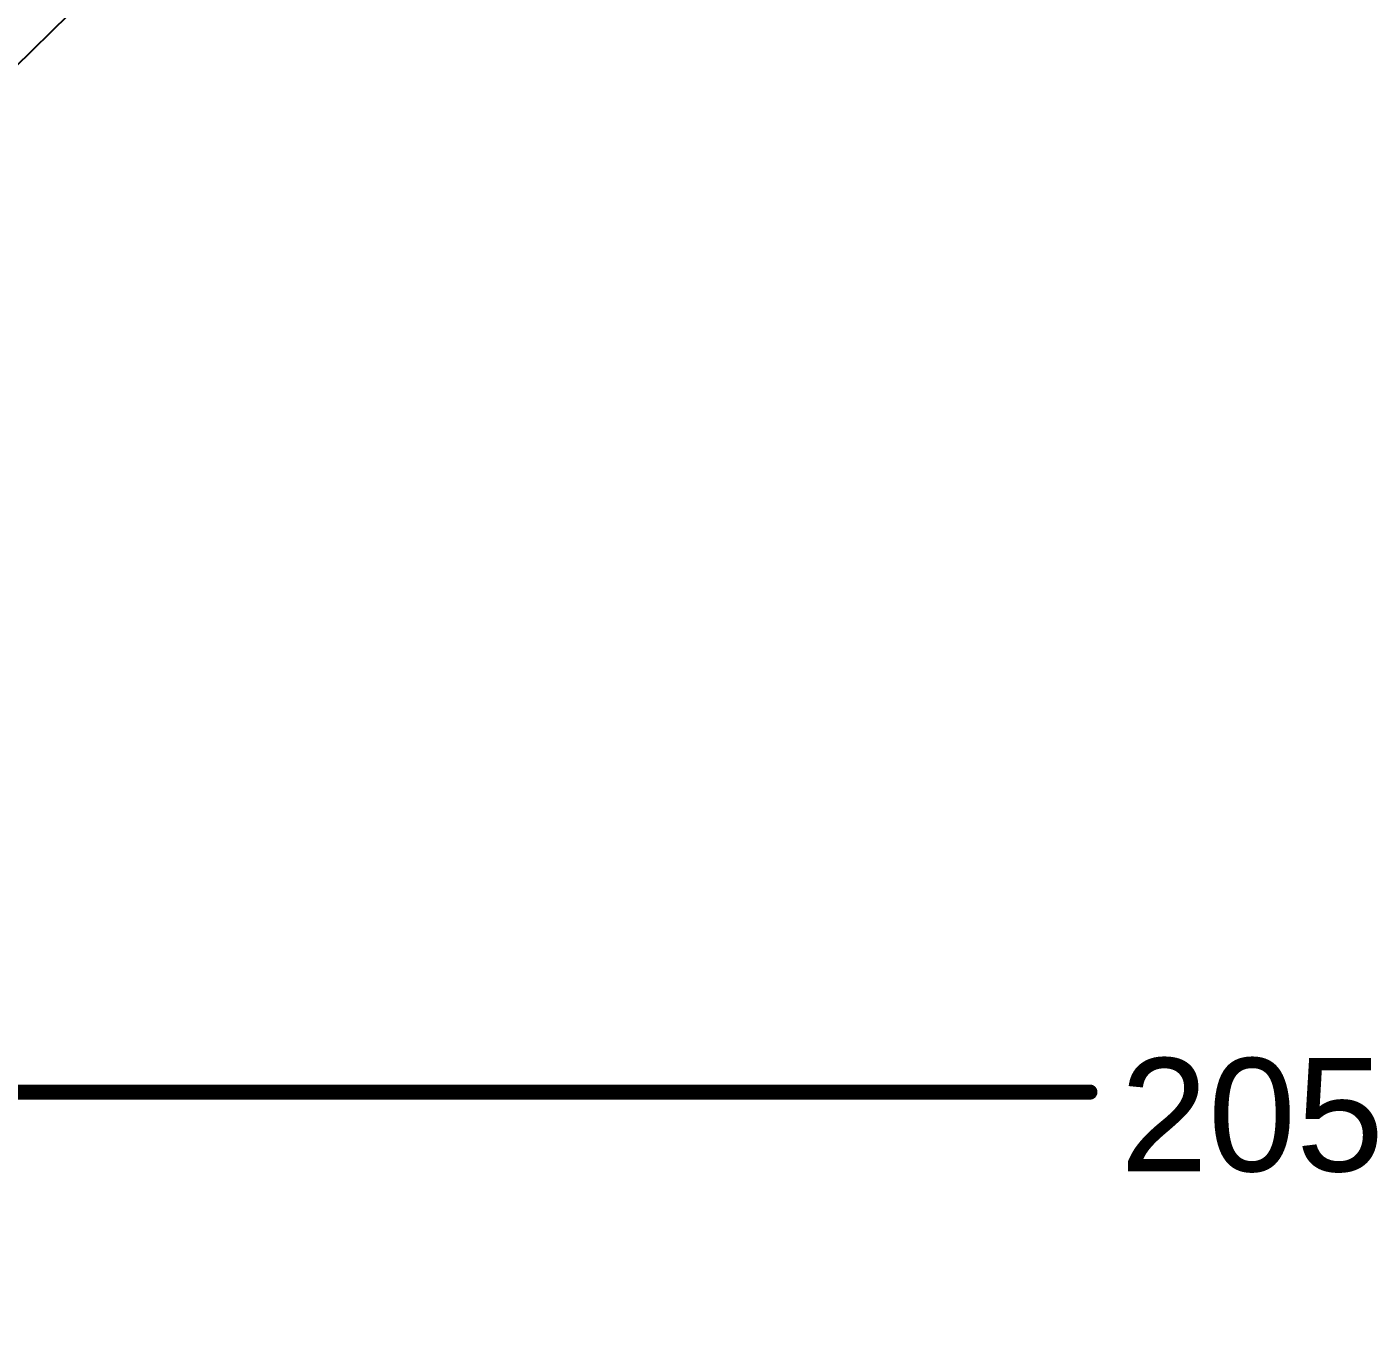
# Model space of a CAD drawing. Header units: inches. Extents: x -3 to 5437, y -3 to 5435.
# Drawn here: x 47.63 to 92.94, y 122.92 to 166.91 of the extents above; entities that cross this region are included whole.
import ezdxf

# ---------------------------------------------------------------- set-up
doc = ezdxf.new("R2010")
doc.units = ezdxf.units.IN
for name, color, linetype in [('Bottom Solder', 6, 'Continuous'), ('Dimensions', 6, 'Continuous'), ('Top Solder', 216, 'Continuous')]:
    doc.layers.add(name, color=color, linetype=linetype)
doc.styles.add('Arial', font='', dxfattribs={"height": 0.2})
doc.styles.get('Arial').set_extended_font_data('Arial')

msp = doc.modelspace()

# ---------------------------------------------------------------- linework, layer by layer
at = {"layer": 'Bottom Solder'}
msp.add_line((1.878, 121.218), (5436.901, 5435.166), dxfattribs=at)
at = {"layer": 'Dimensions'}
msp.add_lwpolyline([(-2.777, 131.064, 0.508, 0.508, 0), (83.408, 131.064, 0.508, 0.508, 0)], format="xyseb", dxfattribs=at)
msp.add_lwpolyline([(83.281, 131.064, 0.254, 0.254, 1), (83.535, 131.064, 0.254, 0.254, 1)], format="xyseb", close=True, dxfattribs=at)
at = {"layer": 'Top Solder'}
msp.add_line((1.878, 121.218), (5436.901, 5435.166), dxfattribs=at)

# ---------------------------------------------------------------- texts
at = {"layer": 'Dimensions', "style": 'Arial'}
msp.add_text('205.00mm', height=3.81, dxfattribs=at).set_placement((84.424, 128.398))

doc.saveas('drawing.dxf')
